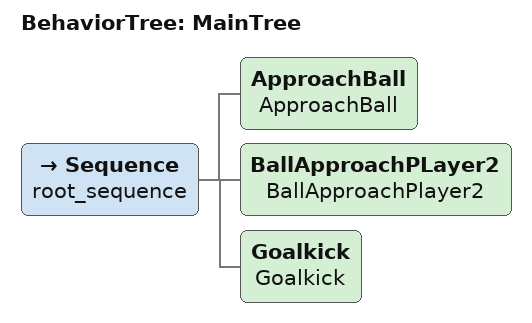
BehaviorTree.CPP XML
<root main_tree_to_execute="MainTree" >
     <BehaviorTree ID="MainTree">
        <Sequence name="root_sequence">
            <ApproachBall  name="ApproachBall"/>
            <BallApproachPLayer2 name="BallApproachPlayer2"/>
            <Goalkick name="Goalkick"/>
        </Sequence>
     </BehaviorTree>
 </root>
